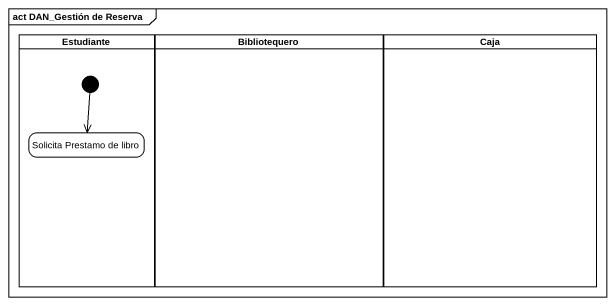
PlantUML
@startuml
mainframe act DAN_Gestión de Reserva
hide empty description
state Estudiante <<partition>> {
  state "Solicita Prestamo de libro" as Solicita_Prestamo_de_libro
  [*] --> Solicita_Prestamo_de_libro
}
state Bibliotequero <<partition>>
state Caja <<partition>>
@enduml
